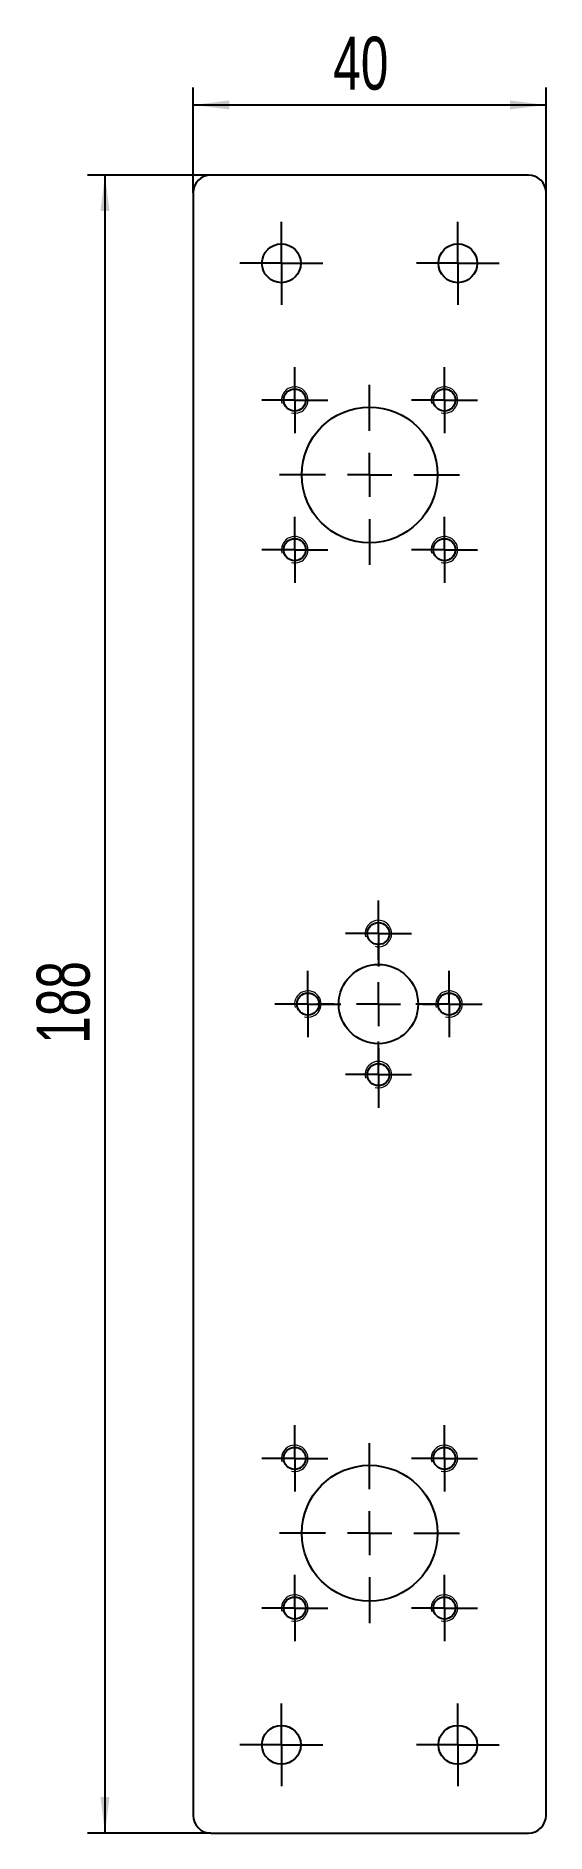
# Model space of a CAD drawing. Header units: millimetres. Extents: x 133 to 191, y 72 to 275.
import ezdxf

# ---------------------------------------------------------------- set-up
doc = ezdxf.new("R2010")
doc.units = ezdxf.units.MM
doc.layers.add('10', color=7, linetype='Continuous')
doc.styles.add('SLDTEXTSTYLE0', font='TXT', dxfattribs={"width": 0.7})
doc.dimstyles.new('SLDDIMSTYLE0', dxfattribs={"dimtxt": 6, "dimasz": 4.08, "dimexe": 0, "dimexo": 0.0625, "dimgap": 1.5, "dimtad": 2, "dimrnd": 1e-09, "dimzin": 12, "dimdsep": 46, "dimtxsty": 'SLDTEXTSTYLE0', "dimsah": 1, "dimcen": 0.09, "dimadec": 0, "dimazin": 3, "dimtfac": 1, "dimtofl": 0, "dimtmove": 0, "dimatfit": 3, "dimfxl": 1, "dimfrac": 2, "dimtolj": 1, "dimtzin": 12, "dimarcsym": 0})

# ---------------------------------------------------------------- blocks, each defined once
blk = doc.blocks.new('_D')
at = {"layer": '10'}
for p, q in [((152.77, 259.53), (138.77, 259.53)), ((140.77, 259.53), (140.77, 71.53)), ((152.77, 71.53), (138.77, 71.53))]:
    blk.add_line(p, q, dxfattribs=at)
for points in [[(140.77, 259.53), (140.26, 255.45), (141.28, 255.45)], [(140.77, 71.53), (141.28, 75.61), (140.26, 75.61)]]:
    blk.add_solid(points, dxfattribs=at)
at = {"layer": '10', "insert": (133.03, 161.03), "char_height": 6, "attachment_point": 1, "rotation": 90, "style": 'SLDTEXTSTYLE0'}
blk.add_mtext('188', dxfattribs=at)
blk = doc.blocks.new('_D_1')
at = {"layer": '10'}
for p, q in [((150.77, 257.53), (150.77, 269.48)), ((190.77, 257.53), (190.77, 269.48)), ((150.77, 267.48), (190.77, 267.48))]:
    blk.add_line(p, q, dxfattribs=at)
for points in [[(150.77, 267.48), (154.85, 266.98), (154.85, 267.99)], [(190.77, 267.48), (186.69, 267.99), (186.69, 266.98)]]:
    blk.add_solid(points, dxfattribs=at)
at = {"layer": '10', "insert": (166.65, 275.22), "char_height": 6, "attachment_point": 1, "style": 'SLDTEXTSTYLE0'}
blk.add_mtext('40', dxfattribs=at)
blk = doc.blocks.new('SW_CENTERMARKSYMBOL_0')
at = {"layer": '10', "color": 0}
for p, q in [((0, 5), (0, 7)), ((0, 0), (0, 2.5)), ((-5, 0), (-7, 0)), ((0, 0), (-2.5, 0)), ((0, 0), (0, -2.5)), ((0, 0), (2.5, 0)), ((5, 0), (7, 0)), ((0, -5), (0, -7))]:
    blk.add_line(p, q, dxfattribs=at)
blk = doc.blocks.new('SW_CENTERMARKSYMBOL_1')
at = {"layer": '10', "color": 0}
for p, q in [((0, 5), (0, 10.2)), ((0, 0), (0, 2.5)), ((-5, 0), (-10.2, 0)), ((0, 0), (-2.5, 0)), ((0, 0), (0, -2.5)), ((0, 0), (2.5, 0)), ((5, 0), (10.2, 0)), ((0, -5), (0, -10.2))]:
    blk.add_line(p, q, dxfattribs=at)
blk = doc.blocks.new('SW_CENTERMARKSYMBOL_2')
at = {"layer": '10', "color": 0}
for p, q in [((0, 5), (0, 10.2)), ((0, 0), (0, 2.5)), ((-5, 0), (-10.2, 0)), ((0, 0), (-2.5, 0)), ((0, 0), (0, -2.5)), ((0, 0), (2.5, 0)), ((5, 0), (10.2, 0)), ((0, -5), (0, -10.2))]:
    blk.add_line(p, q, dxfattribs=at)
blk = doc.blocks.new('SW_CENTERMARKSYMBOL_3')
at = {"layer": '10', "color": 0}
for p, q in [((0, 2.5), (0, 4.7)), ((0, 0), (0, 2.5)), ((-2.5, 0), (-4.7, 0)), ((0, 0), (-2.5, 0)), ((0, 0), (0, -2.5)), ((0, 0), (2.5, 0)), ((2.5, 0), (4.7, 0)), ((0, -2.5), (0, -4.7))]:
    blk.add_line(p, q, dxfattribs=at)
blk = doc.blocks.new('SW_CENTERMARKSYMBOL_4')
at = {"layer": '10', "color": 0}
for p, q in [((0, 2.5), (0, 4.7)), ((0, 0), (0, 2.5)), ((-2.5, 0), (-4.7, 0)), ((0, 0), (-2.5, 0)), ((0, 0), (0, -2.5)), ((0, 0), (2.5, 0)), ((2.5, 0), (4.7, 0)), ((0, -2.5), (0, -4.7))]:
    blk.add_line(p, q, dxfattribs=at)
blk = doc.blocks.new('SW_CENTERMARKSYMBOL_5')
at = {"layer": '10', "color": 0}
for p, q in [((0, 2.5), (0, 3.75)), ((0, 0), (0, 2.5)), ((-2.5, 0), (-3.75, 0)), ((0, 0), (-2.5, 0)), ((0, 0), (0, -2.5)), ((0, 0), (2.5, 0)), ((2.5, 0), (3.75, 0)), ((0, -2.5), (0, -3.75))]:
    blk.add_line(p, q, dxfattribs=at)
blk = doc.blocks.new('SW_CENTERMARKSYMBOL_6')
at = {"layer": '10', "color": 0}
for p, q in [((0, 2.5), (0, 3.75)), ((0, 0), (0, 2.5)), ((-2.5, 0), (-3.75, 0)), ((0, 0), (-2.5, 0)), ((0, 0), (0, -2.5)), ((0, 0), (2.5, 0)), ((2.5, 0), (3.75, 0)), ((0, -2.5), (0, -3.75))]:
    blk.add_line(p, q, dxfattribs=at)
blk = doc.blocks.new('SW_CENTERMARKSYMBOL_7')
at = {"layer": '10', "color": 0}
for p, q in [((0, 2.5), (0, 3.75)), ((0, 0), (0, 2.5)), ((-2.5, 0), (-3.75, 0)), ((0, 0), (-2.5, 0)), ((0, 0), (0, -2.5)), ((0, 0), (2.5, 0)), ((2.5, 0), (3.75, 0)), ((0, -2.5), (0, -3.75))]:
    blk.add_line(p, q, dxfattribs=at)
blk = doc.blocks.new('SW_CENTERMARKSYMBOL_8')
at = {"layer": '10', "color": 0}
for p, q in [((0, 2.5), (0, 3.75)), ((0, 0), (0, 2.5)), ((-2.5, 0), (-3.75, 0)), ((0, 0), (-2.5, 0)), ((0, 0), (0, -2.5)), ((0, 0), (2.5, 0)), ((2.5, 0), (3.75, 0)), ((0, -2.5), (0, -3.75))]:
    blk.add_line(p, q, dxfattribs=at)
blk = doc.blocks.new('SW_CENTERMARKSYMBOL_9')
at = {"layer": '10', "color": 0}
for p, q in [((0, 2.5), (0, 3.75)), ((0, 0), (0, 2.5)), ((-2.5, 0), (-3.75, 0)), ((0, 0), (-2.5, 0)), ((0, 0), (0, -2.5)), ((0, 0), (2.5, 0)), ((2.5, 0), (3.75, 0)), ((0, -2.5), (0, -3.75))]:
    blk.add_line(p, q, dxfattribs=at)
blk = doc.blocks.new('SW_CENTERMARKSYMBOL_10')
at = {"layer": '10', "color": 0}
for p, q in [((0, 2.5), (0, 3.75)), ((0, 0), (0, 2.5)), ((-2.5, 0), (-3.75, 0)), ((0, 0), (-2.5, 0)), ((0, 0), (0, -2.5)), ((0, 0), (2.5, 0)), ((2.5, 0), (3.75, 0)), ((0, -2.5), (0, -3.75))]:
    blk.add_line(p, q, dxfattribs=at)
blk = doc.blocks.new('SW_CENTERMARKSYMBOL_11')
at = {"layer": '10', "color": 0}
for p, q in [((0, 2.5), (0, 3.75)), ((0, 0), (0, 2.5)), ((-2.5, 0), (-3.75, 0)), ((0, 0), (-2.5, 0)), ((0, 0), (0, -2.5)), ((0, 0), (2.5, 0)), ((2.5, 0), (3.75, 0)), ((0, -2.5), (0, -3.75))]:
    blk.add_line(p, q, dxfattribs=at)
blk = doc.blocks.new('SW_CENTERMARKSYMBOL_12')
at = {"layer": '10', "color": 0}
for p, q in [((0, 2.5), (0, 3.75)), ((0, 0), (0, 2.5)), ((-2.5, 0), (-3.75, 0)), ((0, 0), (-2.5, 0)), ((0, 0), (0, -2.5)), ((0, 0), (2.5, 0)), ((2.5, 0), (3.75, 0)), ((0, -2.5), (0, -3.75))]:
    blk.add_line(p, q, dxfattribs=at)
blk = doc.blocks.new('SW_CENTERMARKSYMBOL_13')
at = {"layer": '10', "color": 0}
for p, q in [((0, 2.5), (0, 4.7)), ((0, 0), (0, 2.5)), ((-2.5, 0), (-4.7, 0)), ((0, 0), (-2.5, 0)), ((0, 0), (0, -2.5)), ((0, 0), (2.5, 0)), ((2.5, 0), (4.7, 0)), ((0, -2.5), (0, -4.7))]:
    blk.add_line(p, q, dxfattribs=at)
blk = doc.blocks.new('SW_CENTERMARKSYMBOL_14')
at = {"layer": '10', "color": 0}
for p, q in [((0, 2.5), (0, 4.7)), ((0, 0), (0, 2.5)), ((-2.5, 0), (-4.7, 0)), ((0, 0), (-2.5, 0)), ((0, 0), (0, -2.5)), ((0, 0), (2.5, 0)), ((2.5, 0), (4.7, 0)), ((0, -2.5), (0, -4.7))]:
    blk.add_line(p, q, dxfattribs=at)
blk = doc.blocks.new('SW_CENTERMARKSYMBOL_15')
at = {"layer": '10', "color": 0}
for p, q in [((0, 2.5), (0, 3.75)), ((0, 0), (0, 2.5)), ((-2.5, 0), (-3.75, 0)), ((0, 0), (-2.5, 0)), ((0, 0), (0, -2.5)), ((0, 0), (2.5, 0)), ((2.5, 0), (3.75, 0)), ((0, -2.5), (0, -3.75))]:
    blk.add_line(p, q, dxfattribs=at)
blk = doc.blocks.new('SW_CENTERMARKSYMBOL_16')
at = {"layer": '10', "color": 0}
for p, q in [((0, 2.5), (0, 3.75)), ((0, 0), (0, 2.5)), ((-2.5, 0), (-3.75, 0)), ((0, 0), (-2.5, 0)), ((0, 0), (0, -2.5)), ((0, 0), (2.5, 0)), ((2.5, 0), (3.75, 0)), ((0, -2.5), (0, -3.75))]:
    blk.add_line(p, q, dxfattribs=at)
blk = doc.blocks.new('SW_CENTERMARKSYMBOL_17')
at = {"layer": '10', "color": 0}
for p, q in [((0, 2.5), (0, 3.75)), ((0, 0), (0, 2.5)), ((-2.5, 0), (-3.75, 0)), ((0, 0), (-2.5, 0)), ((0, 0), (0, -2.5)), ((0, 0), (2.5, 0)), ((2.5, 0), (3.75, 0)), ((0, -2.5), (0, -3.75))]:
    blk.add_line(p, q, dxfattribs=at)
blk = doc.blocks.new('SW_CENTERMARKSYMBOL_18')
at = {"layer": '10', "color": 0}
for p, q in [((0, 2.5), (0, 3.75)), ((0, 0), (0, 2.5)), ((-2.5, 0), (-3.75, 0)), ((0, 0), (-2.5, 0)), ((0, 0), (0, -2.5)), ((0, 0), (2.5, 0)), ((2.5, 0), (3.75, 0)), ((0, -2.5), (0, -3.75))]:
    blk.add_line(p, q, dxfattribs=at)

msp = doc.modelspace()

# ---------------------------------------------------------------- linework, layer by layer
at = {"color": 7, "linetype": 'Continuous', "lineweight": 25}
for p, q in [((188.769, 259.532), (152.769, 259.532)), ((150.769, 257.532), (150.769, 73.532)), ((190.769, 73.532), (190.769, 257.532)), ((152.769, 71.532), (188.769, 71.532))]:
    msp.add_line(p, q, dxfattribs=at)
for centre, radius in [((160.769, 249.532), 2.2), ((180.769, 249.532), 2.2), ((162.284, 234.018), 1.25), ((179.254, 234.018), 1.25), ((170.769, 225.532), 7.7), ((162.284, 217.047), 1.25), ((179.254, 217.047), 1.25), ((171.769, 173.532), 1.25), ((171.769, 165.532), 4.5), ((163.769, 165.532), 1.25), ((179.769, 165.532), 1.25), ((171.769, 157.532), 1.25), ((162.284, 114.018), 1.25), ((179.254, 114.018), 1.25), ((170.769, 105.532), 7.7), ((162.284, 97.047), 1.25), ((179.254, 97.047), 1.25), ((160.769, 81.532), 2.2), ((180.769, 81.532), 2.2)]:
    msp.add_circle(centre, radius, dxfattribs=at)
for centre, start, end in [((152.769, 257.532), 90, 180), ((188.769, 257.532), 0, 90), ((152.769, 73.532), 180, 270), ((188.769, 73.532), 270, 0)]:
    msp.add_arc(centre, 2, start, end, dxfattribs=at)
at = {"color": 7, "linetype": 'Continuous', "lineweight": 18}
for centre in [(162.284, 234.018), (179.254, 234.018), (162.284, 217.047), (179.254, 217.047), (171.769, 173.532), (163.769, 165.532), (179.769, 165.532), (171.769, 157.532), (162.284, 114.018), (179.254, 114.018), (162.284, 97.047), (179.254, 97.047)]:
    msp.add_arc(centre, 1.5, 255, 195, dxfattribs=at)

# ---------------------------------------------------------------- block references
at = {"layer": '10'}
for name, p in [('SW_CENTERMARKSYMBOL_13', (160.769, 249.532)), ('SW_CENTERMARKSYMBOL_14', (180.769, 249.532)), ('SW_CENTERMARKSYMBOL_17', (162.284, 234.018)), ('SW_CENTERMARKSYMBOL_16', (179.254, 234.018)), ('SW_CENTERMARKSYMBOL_2', (170.769, 225.532)), ('SW_CENTERMARKSYMBOL_18', (162.284, 217.047)), ('SW_CENTERMARKSYMBOL_15', (179.254, 217.047)), ('SW_CENTERMARKSYMBOL_12', (171.769, 173.532)), ('SW_CENTERMARKSYMBOL_0', (171.769, 165.532)), ('SW_CENTERMARKSYMBOL_11', (163.769, 165.532)), ('SW_CENTERMARKSYMBOL_10', (179.769, 165.532)), ('SW_CENTERMARKSYMBOL_9', (171.769, 157.532)), ('SW_CENTERMARKSYMBOL_8', (162.284, 114.018)), ('SW_CENTERMARKSYMBOL_5', (179.254, 114.018)), ('SW_CENTERMARKSYMBOL_1', (170.769, 105.532)), ('SW_CENTERMARKSYMBOL_7', (162.284, 97.047)), ('SW_CENTERMARKSYMBOL_6', (179.254, 97.047)), ('SW_CENTERMARKSYMBOL_3', (160.769, 81.532)), ('SW_CENTERMARKSYMBOL_4', (180.769, 81.532))]:
    msp.add_blockref(name, p, dxfattribs=at)

# ---------------------------------------------------------------- dimensions: what is measured, and where the dimension line sits
dim = msp.add_linear_dim(base=(190.769, 267.485), p1=(150.769, 257.532), p2=(190.769, 257.532), dimstyle='SLDDIMSTYLE0', dxfattribs=at)
dim.commit()
dim.dimension.update_dxf_attribs({"geometry": '_D_1', "text_midpoint": (171.152, 267.485), "dimtype": 160})
dim = msp.add_linear_dim(base=(140.769, 71.532), p1=(152.769, 259.532), p2=(152.769, 71.532), angle=90, dimstyle='SLDDIMSTYLE0', dxfattribs=at)
dim.commit()
dim.dimension.update_dxf_attribs({"geometry": '_D', "text_midpoint": (140.769, 167.78), "dimtype": 160})

doc.saveas('drawing.dxf')
